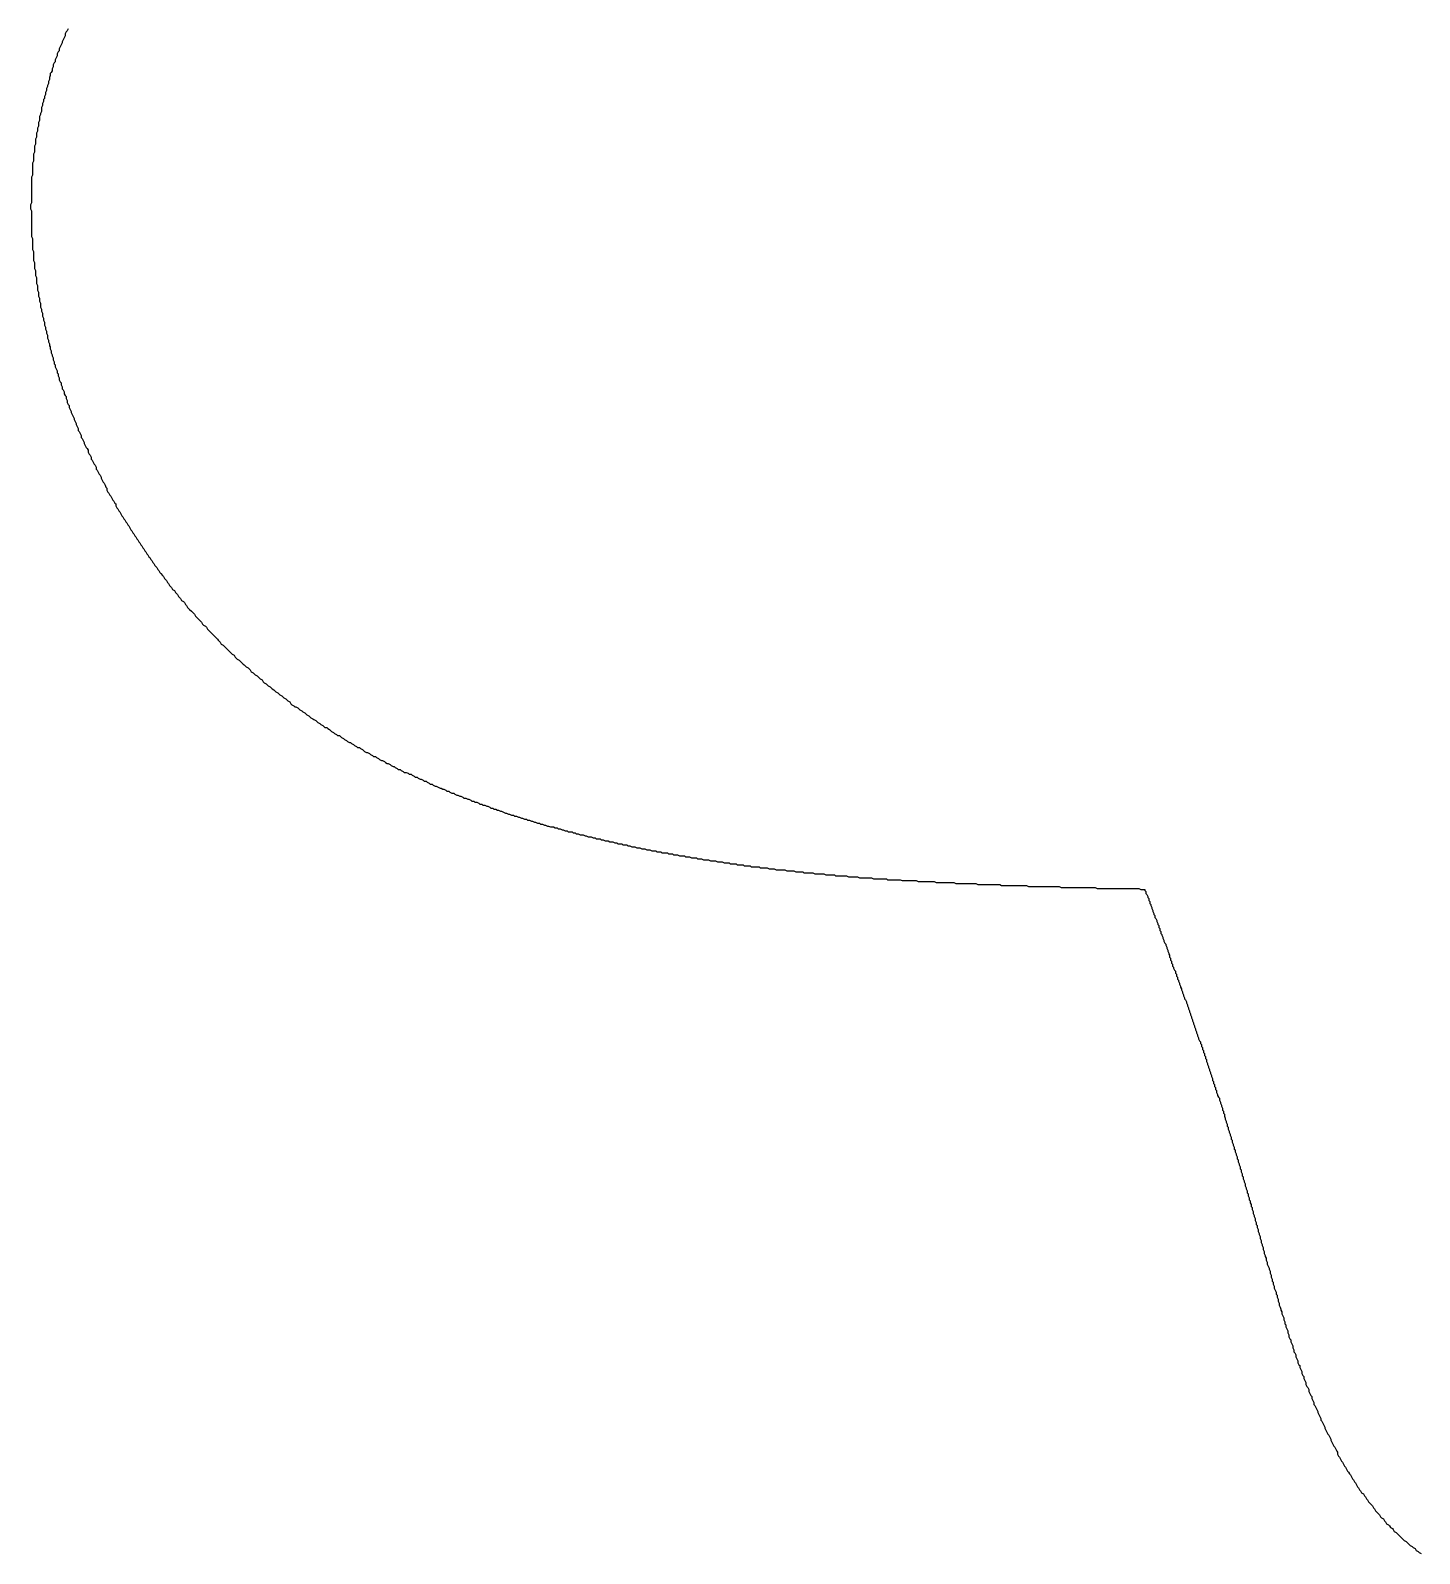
# Model space of a CAD drawing. Header units: millimetres. Extents: x 111 to 2999, y 81 to 1941.
# Drawn here: x 958.33 to 972.3, y 394.68 to 410.01 of the extents above; entities that cross this region are included whole.
import ezdxf

# ---------------------------------------------------------------- set-up
doc = ezdxf.new("R2010")
doc.units = ezdxf.units.MM

msp = doc.modelspace()

# ---------------------------------------------------------------- linework, layer by layer
msp.add_polyline3d([(958.71, 410.023, 0), (958.7, 410.003, 0), (958.69, 409.993, 0), (958.68, 409.973, 0), (958.68, 409.953, 0), (958.67, 409.933, 0), (958.66, 409.913, 0), (958.65, 409.893, 0), (958.65, 409.883, 0), (958.64, 409.863, 0), (958.63, 409.843, 0), (958.62, 409.823, 0), (958.62, 409.803, 0), (958.61, 409.793, 0), (958.6, 409.773, 0), (958.6, 409.753, 0), (958.59, 409.733, 0), (958.58, 409.713, 0), (958.58, 409.693, 0), (958.57, 409.683, 0), (958.56, 409.663, 0), (958.56, 409.643, 0), (958.55, 409.623, 0), (958.55, 409.603, 0), (958.54, 409.583, 0), (958.53, 409.573, 0), (958.53, 409.553, 0), (958.52, 409.533, 0), (958.52, 409.513, 0), (958.51, 409.493, 0), (958.51, 409.473, 0), (958.5, 409.453, 0), (958.5, 409.443, 0), (958.49, 409.423, 0), (958.49, 409.403, 0), (958.48, 409.383, 0), (958.48, 409.363, 0), (958.47, 409.343, 0), (958.47, 409.323, 0), (958.46, 409.313, 0), (958.46, 409.293, 0), (958.45, 409.273, 0), (958.45, 409.253, 0), (958.44, 409.233, 0), (958.44, 409.213, 0), (958.44, 409.193, 0), (958.43, 409.173, 0), (958.43, 409.163, 0), (958.42, 409.143, 0), (958.42, 409.123, 0), (958.42, 409.103, 0), (958.41, 409.083, 0), (958.41, 409.063, 0), (958.41, 409.043, 0), (958.4, 409.023, 0), (958.4, 409.013, 0), (958.4, 408.993, 0), (958.39, 408.973, 0), (958.39, 408.953, 0), (958.39, 408.933, 0), (958.38, 408.913, 0), (958.38, 408.893, 0), (958.38, 408.873, 0), (958.38, 408.863, 0), (958.37, 408.843, 0), (958.37, 408.823, 0), (958.37, 408.803, 0), (958.37, 408.783, 0), (958.36, 408.763, 0), (958.36, 408.743, 0), (958.36, 408.723, 0), (958.36, 408.703, 0), (958.36, 408.693, 0), (958.35, 408.673, 0), (958.35, 408.653, 0), (958.35, 408.633, 0), (958.35, 408.613, 0), (958.35, 408.593, 0), (958.35, 408.573, 0), (958.35, 408.553, 0), (958.34, 408.533, 0), (958.34, 408.523, 0), (958.34, 408.503, 0), (958.34, 408.483, 0), (958.34, 408.463, 0), (958.34, 408.443, 0), (958.34, 408.423, 0), (958.34, 408.403, 0), (958.34, 408.383, 0), (958.34, 408.363, 0), (958.34, 408.353, 0), (958.34, 408.333, 0), (958.34, 408.313, 0), (958.34, 408.293, 0), (958.34, 408.273, 0), (958.33, 408.253, 0), (958.33, 408.233, 0), (958.33, 408.213, 0), (958.34, 408.193, 0), (958.34, 408.183, 0), (958.34, 408.163, 0), (958.34, 408.143, 0), (958.34, 408.123, 0), (958.34, 408.103, 0), (958.34, 408.083, 0), (958.34, 408.063, 0), (958.34, 408.043, 0), (958.34, 408.023, 0), (958.34, 408.013, 0), (958.34, 407.993, 0), (958.34, 407.973, 0), (958.34, 407.953, 0), (958.34, 407.933, 0), (958.35, 407.913, 0), (958.35, 407.893, 0), (958.35, 407.873, 0), (958.35, 407.853, 0), (958.35, 407.843, 0), (958.35, 407.823, 0), (958.35, 407.803, 0), (958.36, 407.783, 0), (958.36, 407.763, 0), (958.36, 407.743, 0), (958.36, 407.723, 0), (958.36, 407.703, 0), (958.36, 407.693, 0), (958.37, 407.673, 0), (958.37, 407.653, 0), (958.37, 407.633, 0), (958.37, 407.613, 0), (958.38, 407.593, 0), (958.38, 407.573, 0), (958.38, 407.553, 0), (958.38, 407.543, 0), (958.39, 407.523, 0), (958.39, 407.503, 0), (958.39, 407.483, 0), (958.39, 407.463, 0), (958.4, 407.443, 0), (958.4, 407.423, 0), (958.4, 407.413, 0), (958.4, 407.393, 0), (958.41, 407.373, 0), (958.41, 407.353, 0), (958.41, 407.333, 0), (958.42, 407.313, 0), (958.42, 407.293, 0), (958.42, 407.283, 0), (958.43, 407.263, 0), (958.43, 407.243, 0), (958.43, 407.223, 0), (958.44, 407.203, 0), (958.44, 407.183, 0), (958.45, 407.163, 0), (958.45, 407.153, 0), (958.45, 407.133, 0), (958.46, 407.113, 0), (958.46, 407.093, 0), (958.47, 407.073, 0), (958.47, 407.053, 0), (958.47, 407.043, 0), (958.48, 407.023, 0), (958.48, 407.003, 0), (958.49, 406.983, 0), (958.49, 406.963, 0), (958.5, 406.943, 0), (958.5, 406.933, 0), (958.5, 406.913, 0), (958.51, 406.893, 0), (958.51, 406.873, 0), (958.52, 406.853, 0), (958.52, 406.833, 0), (958.53, 406.823, 0), (958.53, 406.803, 0), (958.54, 406.783, 0), (958.54, 406.763, 0), (958.55, 406.743, 0), (958.55, 406.733, 0), (958.56, 406.713, 0), (958.56, 406.693, 0), (958.57, 406.673, 0), (958.57, 406.653, 0), (958.58, 406.643, 0), (958.58, 406.623, 0), (958.59, 406.603, 0), (958.6, 406.583, 0), (958.6, 406.563, 0), (958.61, 406.553, 0), (958.61, 406.533, 0), (958.62, 406.513, 0), (958.62, 406.493, 0), (958.63, 406.473, 0), (958.64, 406.463, 0), (958.64, 406.443, 0), (958.65, 406.423, 0), (958.65, 406.403, 0), (958.66, 406.393, 0), (958.67, 406.373, 0), (958.67, 406.353, 0), (958.68, 406.333, 0), (958.69, 406.323, 0), (958.69, 406.303, 0), (958.7, 406.283, 0), (958.7, 406.263, 0), (958.71, 406.243, 0), (958.72, 406.233, 0), (958.72, 406.213, 0), (958.73, 406.193, 0), (958.74, 406.173, 0), (958.74, 406.163, 0), (958.75, 406.143, 0), (958.76, 406.123, 0), (958.77, 406.103, 0), (958.77, 406.093, 0), (958.78, 406.073, 0), (958.79, 406.053, 0), (958.79, 406.043, 0), (958.8, 406.023, 0), (958.81, 406.003, 0), (958.81, 405.983, 0), (958.82, 405.973, 0), (958.83, 405.953, 0), (958.84, 405.933, 0), (958.84, 405.913, 0), (958.85, 405.903, 0), (958.86, 405.883, 0), (958.87, 405.863, 0), (958.87, 405.853, 0), (958.88, 405.833, 0), (958.89, 405.813, 0), (958.9, 405.803, 0), (958.91, 405.783, 0), (958.91, 405.763, 0), (958.92, 405.743, 0), (958.93, 405.733, 0), (958.94, 405.713, 0), (958.94, 405.693, 0), (958.95, 405.683, 0), (958.96, 405.663, 0), (958.97, 405.643, 0), (958.98, 405.633, 0), (958.99, 405.613, 0), (958.99, 405.593, 0), (959, 405.583, 0), (959.01, 405.563, 0), (959.02, 405.543, 0), (959.03, 405.533, 0), (959.04, 405.513, 0), (959.04, 405.503, 0), (959.05, 405.483, 0), (959.06, 405.463, 0), (959.07, 405.453, 0), (959.08, 405.433, 0), (959.09, 405.413, 0), (959.1, 405.403, 0), (959.1, 405.383, 0), (959.11, 405.363, 0), (959.12, 405.353, 0), (959.13, 405.333, 0), (959.14, 405.323, 0), (959.15, 405.303, 0), (959.16, 405.283, 0), (959.17, 405.273, 0), (959.18, 405.253, 0), (959.19, 405.243, 0), (959.19, 405.223, 0), (959.2, 405.203, 0), (959.21, 405.193, 0), (959.22, 405.173, 0), (959.23, 405.163, 0), (959.24, 405.143, 0), (959.25, 405.123, 0), (959.26, 405.113, 0), (959.27, 405.093, 0), (959.28, 405.083, 0), (959.29, 405.063, 0), (959.3, 405.053, 0), (959.31, 405.033, 0), (959.32, 405.023, 0), (959.33, 405.003, 0), (959.34, 404.983, 0), (959.35, 404.973, 0), (959.36, 404.953, 0), (959.37, 404.943, 0), (959.38, 404.923, 0), (959.39, 404.913, 0), (959.4, 404.893, 0), (959.41, 404.883, 0), (959.42, 404.863, 0), (959.43, 404.853, 0), (959.44, 404.833, 0), (959.45, 404.823, 0), (959.46, 404.803, 0), (959.47, 404.793, 0), (959.48, 404.773, 0), (959.49, 404.763, 0), (959.5, 404.743, 0), (959.51, 404.733, 0), (959.52, 404.713, 0), (959.53, 404.703, 0), (959.54, 404.683, 0), (959.55, 404.673, 0), (959.56, 404.653, 0), (959.57, 404.643, 0), (959.58, 404.623, 0), (959.59, 404.613, 0), (959.6, 404.603, 0), (959.61, 404.583, 0), (959.62, 404.573, 0), (959.63, 404.553, 0), (959.64, 404.543, 0), (959.66, 404.523, 0), (959.67, 404.513, 0), (959.68, 404.493, 0), (959.69, 404.483, 0), (959.7, 404.473, 0), (959.71, 404.453, 0), (959.72, 404.443, 0), (959.73, 404.423, 0), (959.74, 404.413, 0), (959.75, 404.403, 0), (959.76, 404.383, 0), (959.78, 404.373, 0), (959.79, 404.353, 0), (959.8, 404.343, 0), (959.81, 404.333, 0), (959.82, 404.313, 0), (959.83, 404.303, 0), (959.84, 404.293, 0), (959.85, 404.273, 0), (959.87, 404.263, 0), (959.88, 404.253, 0), (959.89, 404.233, 0), (959.9, 404.223, 0), (959.91, 404.203, 0), (959.92, 404.193, 0), (959.93, 404.183, 0), (959.95, 404.163, 0), (959.96, 404.153, 0), (959.97, 404.143, 0), (959.98, 404.133, 0), (959.99, 404.113, 0), (960, 404.103, 0), (960.01, 404.093, 0), (960.03, 404.073, 0), (960.04, 404.063, 0), (960.05, 404.053, 0), (960.06, 404.033, 0), (960.07, 404.023, 0), (960.09, 404.013, 0), (960.1, 404.003, 0), (960.11, 403.983, 0), (960.12, 403.973, 0), (960.13, 403.963, 0), (960.14, 403.953, 0), (960.16, 403.933, 0), (960.17, 403.923, 0), (960.18, 403.913, 0), (960.19, 403.903, 0), (960.21, 403.883, 0), (960.22, 403.873, 0), (960.23, 403.863, 0), (960.24, 403.853, 0), (960.25, 403.833, 0), (960.27, 403.823, 0), (960.28, 403.813, 0), (960.29, 403.803, 0), (960.3, 403.793, 0), (960.32, 403.773, 0), (960.33, 403.763, 0), (960.34, 403.753, 0), (960.35, 403.743, 0), (960.36, 403.733, 0), (960.38, 403.723, 0), (960.39, 403.703, 0), (960.4, 403.693, 0), (960.41, 403.683, 0), (960.43, 403.673, 0), (960.44, 403.663, 0), (960.45, 403.653, 0), (960.47, 403.633, 0), (960.48, 403.623, 0), (960.49, 403.613, 0), (960.5, 403.603, 0), (960.52, 403.593, 0), (960.53, 403.583, 0), (960.54, 403.573, 0), (960.55, 403.553, 0), (960.57, 403.543, 0), (960.58, 403.533, 0), (960.59, 403.523, 0), (960.61, 403.513, 0), (960.62, 403.503, 0), (960.63, 403.493, 0), (960.64, 403.483, 0), (960.66, 403.473, 0), (960.67, 403.453, 0), (960.68, 403.443, 0), (960.7, 403.433, 0), (960.71, 403.423, 0), (960.72, 403.413, 0), (960.74, 403.403, 0), (960.75, 403.393, 0), (960.76, 403.383, 0), (960.78, 403.373, 0), (960.79, 403.363, 0), (960.8, 403.353, 0), (960.82, 403.343, 0), (960.83, 403.333, 0), (960.84, 403.323, 0), (960.86, 403.313, 0), (960.87, 403.303, 0), (960.88, 403.293, 0), (960.9, 403.283, 0), (960.91, 403.273, 0), (960.92, 403.263, 0), (960.94, 403.253, 0), (960.95, 403.233, 0), (960.96, 403.223, 0), (960.98, 403.213, 0), (960.99, 403.203, 0), (961, 403.203, 0), (961.02, 403.193, 0), (961.03, 403.183, 0), (961.04, 403.173, 0), (961.06, 403.163, 0), (961.07, 403.153, 0), (961.09, 403.143, 0), (961.1, 403.133, 0), (961.11, 403.123, 0), (961.13, 403.113, 0), (961.14, 403.103, 0), (961.15, 403.093, 0), (961.17, 403.083, 0), (961.18, 403.073, 0), (961.2, 403.063, 0), (961.21, 403.053, 0), (961.22, 403.043, 0), (961.24, 403.033, 0), (961.25, 403.023, 0), (961.27, 403.013, 0), (961.28, 403.003, 0), (961.29, 402.993, 0), (961.31, 402.993, 0), (961.32, 402.983, 0), (961.34, 402.973, 0), (961.35, 402.963, 0), (961.36, 402.953, 0), (961.38, 402.943, 0), (961.39, 402.933, 0), (961.41, 402.923, 0), (961.42, 402.913, 0), (961.44, 402.913, 0), (961.45, 402.903, 0), (961.46, 402.893, 0), (961.48, 402.883, 0), (961.49, 402.873, 0), (961.51, 402.863, 0), (961.52, 402.853, 0), (961.54, 402.843, 0), (961.55, 402.843, 0), (961.56, 402.833, 0), (961.58, 402.823, 0), (961.59, 402.813, 0), (961.61, 402.803, 0), (961.62, 402.793, 0), (961.64, 402.793, 0), (961.65, 402.783, 0), (961.67, 402.773, 0), (961.68, 402.763, 0), (961.69, 402.753, 0), (961.71, 402.743, 0), (961.72, 402.743, 0), (961.74, 402.733, 0), (961.75, 402.723, 0), (961.77, 402.713, 0), (961.78, 402.703, 0), (961.8, 402.703, 0), (961.81, 402.693, 0), (961.83, 402.683, 0), (961.84, 402.673, 0), (961.86, 402.663, 0), (961.87, 402.663, 0), (961.89, 402.653, 0), (961.9, 402.643, 0), (961.92, 402.633, 0), (961.93, 402.633, 0), (961.95, 402.623, 0), (961.96, 402.613, 0), (961.98, 402.603, 0), (961.99, 402.603, 0), (962, 402.593, 0), (962.02, 402.583, 0), (962.03, 402.573, 0), (962.05, 402.573, 0), (962.06, 402.563, 0), (962.08, 402.553, 0), (962.09, 402.543, 0), (962.11, 402.543, 0), (962.13, 402.533, 0), (962.14, 402.523, 0), (962.16, 402.523, 0), (962.17, 402.513, 0), (962.19, 402.503, 0), (962.2, 402.493, 0), (962.22, 402.493, 0), (962.23, 402.483, 0), (962.25, 402.473, 0), (962.26, 402.473, 0), (962.28, 402.463, 0), (962.29, 402.453, 0), (962.31, 402.453, 0), (962.32, 402.443, 0), (962.34, 402.433, 0), (962.35, 402.423, 0), (962.37, 402.423, 0), (962.38, 402.413, 0), (962.4, 402.403, 0), (962.41, 402.403, 0), (962.43, 402.393, 0), (962.45, 402.383, 0), (962.46, 402.383, 0), (962.48, 402.373, 0), (962.49, 402.373, 0), (962.51, 402.363, 0), (962.52, 402.353, 0), (962.54, 402.353, 0), (962.55, 402.343, 0), (962.57, 402.333, 0), (962.59, 402.333, 0), (962.6, 402.323, 0), (962.62, 402.313, 0), (962.63, 402.313, 0), (962.65, 402.303, 0), (962.66, 402.303, 0), (962.68, 402.293, 0), (962.69, 402.283, 0), (962.71, 402.283, 0), (962.73, 402.273, 0), (962.74, 402.273, 0), (962.76, 402.263, 0), (962.77, 402.253, 0), (962.79, 402.253, 0), (962.8, 402.243, 0), (962.82, 402.243, 0), (962.84, 402.233, 0), (962.85, 402.223, 0), (962.87, 402.223, 0), (962.88, 402.213, 0), (962.9, 402.213, 0), (962.92, 402.203, 0), (962.93, 402.203, 0), (962.95, 402.193, 0), (962.96, 402.183, 0), (962.98, 402.183, 0), (962.99, 402.173, 0), (963.01, 402.173, 0), (963.03, 402.163, 0), (963.04, 402.163, 0), (963.06, 402.153, 0), (963.07, 402.153, 0), (963.09, 402.143, 0), (963.11, 402.133, 0), (963.12, 402.133, 0), (963.14, 402.123, 0), (963.15, 402.123, 0), (963.17, 402.113, 0), (963.19, 402.113, 0), (963.2, 402.103, 0), (963.22, 402.103, 0), (963.24, 402.093, 0), (963.25, 402.093, 0), (963.27, 402.083, 0), (963.28, 402.083, 0), (963.3, 402.073, 0), (963.32, 402.073, 0), (963.33, 402.063, 0), (963.35, 402.063, 0), (963.37, 402.053, 0), (963.38, 402.053, 0), (963.4, 402.043, 0), (963.41, 402.043, 0), (963.43, 402.033, 0), (963.45, 402.033, 0), (963.46, 402.023, 0), (963.48, 402.023, 0), (963.5, 402.013, 0), (963.51, 402.013, 0), (963.53, 402.003, 0), (963.54, 402.003, 0), (963.56, 401.993, 0), (963.58, 401.993, 0), (963.59, 401.993, 0), (963.61, 401.983, 0), (963.63, 401.983, 0), (963.64, 401.973, 0), (963.66, 401.973, 0), (963.68, 401.963, 0), (963.69, 401.963, 0), (963.71, 401.953, 0), (963.73, 401.953, 0), (963.74, 401.943, 0), (963.76, 401.943, 0), (963.78, 401.943, 0), (963.79, 401.933, 0), (963.81, 401.933, 0), (963.82, 401.923, 0), (963.84, 401.923, 0), (963.86, 401.913, 0), (963.87, 401.913, 0), (963.89, 401.913, 0), (963.91, 401.903, 0), (963.92, 401.903, 0), (963.94, 401.893, 0), (963.96, 401.893, 0), (963.97, 401.893, 0), (963.99, 401.883, 0), (964.01, 401.883, 0), (964.02, 401.873, 0), (964.04, 401.873, 0), (964.06, 401.873, 0), (964.07, 401.863, 0), (964.09, 401.863, 0), (964.11, 401.853, 0), (964.12, 401.853, 0), (964.14, 401.853, 0), (964.16, 401.843, 0), (964.18, 401.843, 0), (964.19, 401.843, 0), (964.21, 401.833, 0), (964.23, 401.833, 0), (964.24, 401.823, 0), (964.26, 401.823, 0), (964.28, 401.823, 0), (964.29, 401.813, 0), (964.31, 401.813, 0), (964.33, 401.813, 0), (964.34, 401.803, 0), (964.36, 401.803, 0), (964.38, 401.793, 0), (964.39, 401.793, 0), (964.41, 401.793, 0), (964.43, 401.783, 0), (964.45, 401.783, 0), (964.46, 401.783, 0), (964.48, 401.773, 0), (964.5, 401.773, 0), (964.51, 401.773, 0), (964.53, 401.763, 0), (964.55, 401.763, 0), (964.56, 401.763, 0), (964.58, 401.753, 0), (964.6, 401.753, 0), (964.62, 401.753, 0), (964.63, 401.743, 0), (964.65, 401.743, 0), (964.67, 401.743, 0), (964.68, 401.733, 0), (964.7, 401.733, 0), (964.72, 401.733, 0), (964.74, 401.733, 0), (964.75, 401.723, 0), (964.77, 401.723, 0), (964.79, 401.723, 0), (964.8, 401.713, 0), (964.82, 401.713, 0), (964.84, 401.713, 0), (964.86, 401.703, 0), (964.87, 401.703, 0), (964.89, 401.703, 0), (964.91, 401.703, 0), (964.92, 401.693, 0), (964.94, 401.693, 0), (964.96, 401.693, 0), (964.98, 401.683, 0), (964.99, 401.683, 0), (965.01, 401.683, 0), (965.03, 401.683, 0), (965.04, 401.673, 0), (965.06, 401.673, 0), (965.08, 401.673, 0), (965.1, 401.663, 0), (965.11, 401.663, 0), (965.13, 401.663, 0), (965.15, 401.663, 0), (965.17, 401.653, 0), (965.18, 401.653, 0), (965.2, 401.653, 0), (965.22, 401.653, 0), (965.24, 401.643, 0), (965.25, 401.643, 0), (965.27, 401.643, 0), (965.29, 401.643, 0), (965.31, 401.633, 0), (965.32, 401.633, 0), (965.34, 401.633, 0), (965.36, 401.633, 0), (965.37, 401.623, 0), (965.39, 401.623, 0), (965.41, 401.623, 0), (965.43, 401.623, 0), (965.44, 401.613, 0), (965.46, 401.613, 0), (965.48, 401.613, 0), (965.5, 401.613, 0), (965.51, 401.603, 0), (965.53, 401.603, 0), (965.55, 401.603, 0), (965.57, 401.603, 0), (965.58, 401.593, 0), (965.6, 401.593, 0), (965.62, 401.593, 0), (965.64, 401.593, 0), (965.66, 401.593, 0), (965.67, 401.583, 0), (965.69, 401.583, 0), (965.71, 401.583, 0), (965.73, 401.583, 0), (965.74, 401.583, 0), (965.76, 401.573, 0), (965.78, 401.573, 0), (965.8, 401.573, 0), (965.81, 401.573, 0), (965.83, 401.563, 0), (965.85, 401.563, 0), (965.87, 401.563, 0), (965.88, 401.563, 0), (965.9, 401.563, 0), (965.92, 401.563, 0), (965.94, 401.553, 0), (965.95, 401.553, 0), (965.97, 401.553, 0), (965.99, 401.553, 0), (966.01, 401.553, 0), (966.03, 401.543, 0), (966.04, 401.543, 0), (966.06, 401.543, 0), (966.08, 401.543, 0), (966.1, 401.543, 0), (966.11, 401.533, 0), (966.13, 401.533, 0), (966.15, 401.533, 0), (966.17, 401.533, 0), (966.19, 401.533, 0), (966.2, 401.533, 0), (966.22, 401.523, 0), (966.24, 401.523, 0), (966.26, 401.523, 0), (966.27, 401.523, 0), (966.29, 401.523, 0), (966.31, 401.523, 0), (966.33, 401.513, 0), (966.35, 401.513, 0), (966.36, 401.513, 0), (966.38, 401.513, 0), (966.4, 401.513, 0), (966.42, 401.513, 0), (966.43, 401.503, 0), (966.45, 401.503, 0), (966.47, 401.503, 0), (966.49, 401.503, 0), (966.51, 401.503, 0), (966.52, 401.503, 0), (966.54, 401.503, 0), (966.56, 401.493, 0), (966.58, 401.493, 0), (966.6, 401.493, 0), (966.61, 401.493, 0), (966.63, 401.493, 0), (966.65, 401.493, 0), (966.67, 401.483, 0), (966.68, 401.483, 0), (966.7, 401.483, 0), (966.72, 401.483, 0), (966.74, 401.483, 0), (966.76, 401.483, 0), (966.77, 401.483, 0), (966.79, 401.483, 0), (966.81, 401.473, 0), (966.83, 401.473, 0), (966.85, 401.473, 0), (966.86, 401.473, 0), (966.88, 401.473, 0), (966.9, 401.473, 0), (966.92, 401.473, 0), (966.94, 401.473, 0), (966.95, 401.463, 0), (966.97, 401.463, 0), (966.99, 401.463, 0), (967.01, 401.463, 0), (967.03, 401.463, 0), (967.04, 401.463, 0), (967.06, 401.463, 0), (967.08, 401.463, 0), (967.1, 401.453, 0), (967.12, 401.453, 0), (967.13, 401.453, 0), (967.15, 401.453, 0), (967.17, 401.453, 0), (967.19, 401.453, 0), (967.21, 401.453, 0), (967.22, 401.453, 0), (967.24, 401.453, 0), (967.26, 401.443, 0), (967.28, 401.443, 0), (967.3, 401.443, 0), (967.32, 401.443, 0), (967.33, 401.443, 0), (967.35, 401.443, 0), (967.37, 401.443, 0), (967.39, 401.443, 0), (967.41, 401.443, 0), (967.42, 401.443, 0), (967.44, 401.433, 0), (967.46, 401.433, 0), (967.48, 401.433, 0), (967.5, 401.433, 0), (967.51, 401.433, 0), (967.53, 401.433, 0), (967.55, 401.433, 0), (967.57, 401.433, 0), (967.59, 401.433, 0), (967.6, 401.433, 0), (967.62, 401.433, 0), (967.64, 401.423, 0), (967.66, 401.423, 0), (967.68, 401.423, 0), (967.7, 401.423, 0), (967.71, 401.423, 0), (967.73, 401.423, 0), (967.75, 401.423, 0), (967.77, 401.423, 0), (967.79, 401.423, 0), (967.8, 401.423, 0), (967.82, 401.423, 0), (967.84, 401.423, 0), (967.86, 401.413, 0), (967.88, 401.413, 0), (967.9, 401.413, 0), (967.91, 401.413, 0), (967.93, 401.413, 0), (967.95, 401.413, 0), (967.97, 401.413, 0), (967.99, 401.413, 0), (968, 401.413, 0), (968.02, 401.413, 0), (968.04, 401.413, 0), (968.06, 401.413, 0), (968.08, 401.413, 0), (968.1, 401.403, 0), (968.11, 401.403, 0), (968.13, 401.403, 0), (968.15, 401.403, 0), (968.17, 401.403, 0), (968.19, 401.403, 0), (968.2, 401.403, 0), (968.22, 401.403, 0), (968.24, 401.403, 0), (968.26, 401.403, 0), (968.28, 401.403, 0), (968.3, 401.403, 0), (968.31, 401.403, 0), (968.33, 401.403, 0), (968.35, 401.403, 0), (968.37, 401.393, 0), (968.39, 401.393, 0), (968.41, 401.393, 0), (968.42, 401.393, 0), (968.44, 401.393, 0), (968.46, 401.393, 0), (968.48, 401.393, 0), (968.5, 401.393, 0), (968.51, 401.393, 0), (968.53, 401.393, 0), (968.55, 401.393, 0), (968.57, 401.393, 0), (968.59, 401.393, 0), (968.61, 401.393, 0), (968.62, 401.393, 0), (968.64, 401.393, 0), (968.66, 401.393, 0), (968.68, 401.393, 0), (968.7, 401.383, 0), (968.72, 401.383, 0), (968.73, 401.383, 0), (968.75, 401.383, 0), (968.77, 401.383, 0), (968.79, 401.383, 0), (968.81, 401.383, 0), (968.82, 401.383, 0), (968.84, 401.383, 0), (968.86, 401.383, 0), (968.88, 401.383, 0), (968.9, 401.383, 0), (968.92, 401.383, 0), (968.93, 401.383, 0), (968.95, 401.383, 0), (968.97, 401.383, 0), (968.99, 401.383, 0), (969.01, 401.383, 0), (969.03, 401.383, 0), (969.04, 401.383, 0), (969.06, 401.373, 0), (969.08, 401.373, 0), (969.1, 401.373, 0), (969.12, 401.373, 0), (969.14, 401.373, 0), (969.15, 401.373, 0), (969.17, 401.373, 0), (969.19, 401.373, 0), (969.21, 401.373, 0), (969.23, 401.373, 0), (969.24, 401.373, 0), (969.26, 401.373, 0), (969.28, 401.373, 0), (969.3, 401.373, 0), (969.32, 401.373, 0), (969.34, 401.373, 0), (969.35, 401.373, 0), (969.37, 401.373, 0), (969.39, 401.373, 0), (969.41, 401.373, 0), (969.43, 401.373, 0), (969.45, 401.373, 0), (969.46, 401.373, 0), (969.48, 401.373, 0), (969.5, 401.363, 0), (969.52, 401.363, 0), (969.54, 401.363, 0), (969.54, 401.353, 0), (969.55, 401.343, 0), (969.55, 401.323, 0), (969.56, 401.313, 0), (969.57, 401.293, 0), (969.57, 401.283, 0), (969.58, 401.273, 0), (969.58, 401.253, 0), (969.59, 401.243, 0), (969.59, 401.223, 0), (969.6, 401.213, 0), (969.6, 401.203, 0), (969.61, 401.183, 0), (969.61, 401.173, 0), (969.62, 401.153, 0), (969.62, 401.143, 0), (969.63, 401.123, 0), (969.63, 401.113, 0), (969.64, 401.103, 0), (969.64, 401.083, 0), (969.65, 401.073, 0), (969.66, 401.053, 0), (969.66, 401.043, 0), (969.67, 401.023, 0), (969.67, 401.013, 0), (969.68, 401.003, 0), (969.68, 400.983, 0), (969.69, 400.973, 0), (969.69, 400.953, 0), (969.7, 400.943, 0), (969.7, 400.923, 0), (969.71, 400.913, 0), (969.71, 400.903, 0), (969.72, 400.883, 0), (969.72, 400.873, 0), (969.73, 400.853, 0), (969.73, 400.843, 0), (969.74, 400.823, 0), (969.75, 400.813, 0), (969.75, 400.803, 0), (969.76, 400.783, 0), (969.76, 400.773, 0), (969.77, 400.753, 0), (969.77, 400.743, 0), (969.78, 400.723, 0), (969.78, 400.713, 0), (969.79, 400.703, 0), (969.79, 400.683, 0), (969.8, 400.673, 0), (969.8, 400.653, 0), (969.81, 400.643, 0), (969.81, 400.623, 0), (969.82, 400.613, 0), (969.82, 400.593, 0), (969.83, 400.583, 0), (969.83, 400.573, 0), (969.84, 400.553, 0), (969.85, 400.543, 0), (969.85, 400.523, 0), (969.86, 400.513, 0), (969.86, 400.493, 0), (969.87, 400.483, 0), (969.87, 400.463, 0), (969.88, 400.453, 0), (969.88, 400.443, 0), (969.89, 400.423, 0), (969.89, 400.413, 0), (969.9, 400.393, 0), (969.9, 400.383, 0), (969.91, 400.363, 0), (969.91, 400.353, 0), (969.92, 400.333, 0), (969.92, 400.323, 0), (969.93, 400.303, 0), (969.93, 400.293, 0), (969.94, 400.273, 0), (969.94, 400.263, 0), (969.95, 400.253, 0), (969.96, 400.233, 0), (969.96, 400.223, 0), (969.97, 400.203, 0), (969.97, 400.193, 0), (969.98, 400.173, 0), (969.98, 400.163, 0), (969.99, 400.143, 0), (969.99, 400.133, 0), (970, 400.113, 0), (970, 400.103, 0), (970.01, 400.083, 0), (970.01, 400.073, 0), (970.02, 400.053, 0), (970.02, 400.043, 0), (970.03, 400.023, 0), (970.03, 400.013, 0), (970.04, 399.993, 0), (970.04, 399.983, 0), (970.05, 399.963, 0), (970.05, 399.953, 0), (970.06, 399.933, 0), (970.06, 399.923, 0), (970.07, 399.903, 0), (970.07, 399.893, 0), (970.08, 399.873, 0), (970.08, 399.863, 0), (970.09, 399.843, 0), (970.1, 399.833, 0), (970.1, 399.813, 0), (970.11, 399.803, 0), (970.11, 399.783, 0), (970.12, 399.773, 0), (970.12, 399.753, 0), (970.13, 399.743, 0), (970.13, 399.723, 0), (970.14, 399.713, 0), (970.14, 399.693, 0), (970.15, 399.683, 0), (970.15, 399.663, 0), (970.16, 399.653, 0), (970.16, 399.633, 0), (970.17, 399.613, 0), (970.17, 399.603, 0), (970.18, 399.583, 0), (970.18, 399.573, 0), (970.19, 399.553, 0), (970.19, 399.543, 0), (970.2, 399.523, 0), (970.2, 399.513, 0), (970.21, 399.493, 0), (970.21, 399.483, 0), (970.22, 399.463, 0), (970.22, 399.443, 0), (970.23, 399.433, 0), (970.23, 399.413, 0), (970.24, 399.403, 0), (970.24, 399.383, 0), (970.25, 399.373, 0), (970.25, 399.353, 0), (970.26, 399.343, 0), (970.26, 399.323, 0), (970.27, 399.303, 0), (970.27, 399.293, 0), (970.28, 399.273, 0), (970.29, 399.263, 0), (970.29, 399.243, 0), (970.3, 399.223, 0), (970.3, 399.213, 0), (970.31, 399.193, 0), (970.31, 399.183, 0), (970.32, 399.163, 0), (970.32, 399.143, 0), (970.33, 399.133, 0), (970.33, 399.113, 0), (970.34, 399.103, 0), (970.34, 399.083, 0), (970.35, 399.063, 0), (970.35, 399.053, 0), (970.36, 399.033, 0), (970.36, 399.023, 0), (970.37, 399.003, 0), (970.37, 398.983, 0), (970.38, 398.973, 0), (970.38, 398.953, 0), (970.39, 398.933, 0), (970.39, 398.923, 0), (970.4, 398.903, 0), (970.4, 398.893, 0), (970.41, 398.873, 0), (970.41, 398.853, 0), (970.42, 398.843, 0), (970.42, 398.823, 0), (970.43, 398.803, 0), (970.43, 398.793, 0), (970.44, 398.773, 0), (970.44, 398.753, 0), (970.45, 398.743, 0), (970.45, 398.723, 0), (970.46, 398.703, 0), (970.46, 398.693, 0), (970.47, 398.673, 0), (970.47, 398.653, 0), (970.48, 398.643, 0), (970.48, 398.623, 0), (970.49, 398.603, 0), (970.49, 398.593, 0), (970.5, 398.573, 0), (970.5, 398.553, 0), (970.51, 398.543, 0), (970.51, 398.523, 0), (970.52, 398.503, 0), (970.52, 398.483, 0), (970.53, 398.473, 0), (970.53, 398.453, 0), (970.54, 398.433, 0), (970.54, 398.423, 0), (970.55, 398.403, 0), (970.55, 398.383, 0), (970.56, 398.363, 0), (970.56, 398.353, 0), (970.57, 398.333, 0), (970.57, 398.313, 0), (970.58, 398.303, 0), (970.58, 398.283, 0), (970.59, 398.263, 0), (970.59, 398.243, 0), (970.6, 398.233, 0), (970.6, 398.213, 0), (970.61, 398.193, 0), (970.61, 398.173, 0), (970.62, 398.163, 0), (970.62, 398.143, 0), (970.63, 398.123, 0), (970.63, 398.103, 0), (970.64, 398.083, 0), (970.64, 398.073, 0), (970.65, 398.053, 0), (970.65, 398.033, 0), (970.66, 398.013, 0), (970.66, 397.993, 0), (970.67, 397.983, 0), (970.67, 397.963, 0), (970.68, 397.943, 0), (970.68, 397.923, 0), (970.69, 397.903, 0), (970.69, 397.893, 0), (970.7, 397.873, 0), (970.7, 397.853, 0), (970.71, 397.833, 0), (970.71, 397.813, 0), (970.72, 397.793, 0), (970.72, 397.783, 0), (970.73, 397.763, 0), (970.73, 397.743, 0), (970.74, 397.723, 0), (970.74, 397.703, 0), (970.75, 397.683, 0), (970.75, 397.673, 0), (970.76, 397.653, 0), (970.76, 397.633, 0), (970.77, 397.613, 0), (970.77, 397.593, 0), (970.78, 397.573, 0), (970.79, 397.553, 0), (970.79, 397.543, 0), (970.8, 397.523, 0), (970.8, 397.503, 0), (970.81, 397.483, 0), (970.81, 397.463, 0), (970.82, 397.443, 0), (970.82, 397.423, 0), (970.83, 397.413, 0), (970.83, 397.393, 0), (970.84, 397.373, 0), (970.84, 397.353, 0), (970.85, 397.333, 0), (970.86, 397.313, 0), (970.86, 397.293, 0), (970.87, 397.283, 0), (970.87, 397.263, 0), (970.88, 397.243, 0), (970.88, 397.223, 0), (970.89, 397.203, 0), (970.89, 397.183, 0), (970.9, 397.163, 0), (970.91, 397.143, 0), (970.91, 397.133, 0), (970.92, 397.113, 0), (970.92, 397.093, 0), (970.93, 397.073, 0), (970.94, 397.053, 0), (970.94, 397.033, 0), (970.95, 397.013, 0), (970.95, 396.993, 0), (970.96, 396.983, 0), (970.96, 396.963, 0), (970.97, 396.943, 0), (970.98, 396.923, 0), (970.98, 396.903, 0), (970.99, 396.883, 0), (970.99, 396.863, 0), (971, 396.843, 0), (971.01, 396.833, 0), (971.01, 396.813, 0), (971.02, 396.793, 0), (971.03, 396.773, 0), (971.03, 396.753, 0), (971.04, 396.733, 0), (971.04, 396.713, 0), (971.05, 396.703, 0), (971.06, 396.683, 0), (971.06, 396.663, 0), (971.07, 396.643, 0), (971.08, 396.623, 0), (971.08, 396.603, 0), (971.09, 396.583, 0), (971.1, 396.573, 0), (971.1, 396.553, 0), (971.11, 396.533, 0), (971.12, 396.513, 0), (971.12, 396.493, 0), (971.13, 396.473, 0), (971.14, 396.463, 0), (971.14, 396.443, 0), (971.15, 396.423, 0), (971.16, 396.403, 0), (971.16, 396.383, 0), (971.17, 396.363, 0), (971.18, 396.353, 0), (971.19, 396.333, 0), (971.19, 396.313, 0), (971.2, 396.293, 0), (971.21, 396.273, 0), (971.22, 396.263, 0), (971.22, 396.243, 0), (971.23, 396.223, 0), (971.24, 396.203, 0), (971.24, 396.183, 0), (971.25, 396.173, 0), (971.26, 396.153, 0), (971.27, 396.133, 0), (971.28, 396.113, 0), (971.28, 396.103, 0), (971.29, 396.083, 0), (971.3, 396.063, 0), (971.31, 396.043, 0), (971.31, 396.023, 0), (971.32, 396.013, 0), (971.33, 395.993, 0), (971.34, 395.973, 0), (971.35, 395.953, 0), (971.35, 395.943, 0), (971.36, 395.923, 0), (971.37, 395.903, 0), (971.38, 395.883, 0), (971.39, 395.873, 0), (971.4, 395.853, 0), (971.41, 395.833, 0), (971.41, 395.823, 0), (971.42, 395.803, 0), (971.43, 395.783, 0), (971.44, 395.763, 0), (971.45, 395.753, 0), (971.46, 395.733, 0), (971.47, 395.713, 0), (971.48, 395.703, 0), (971.48, 395.683, 0), (971.49, 395.663, 0), (971.5, 395.653, 0), (971.51, 395.633, 0), (971.52, 395.613, 0), (971.53, 395.603, 0), (971.54, 395.583, 0), (971.55, 395.563, 0), (971.56, 395.553, 0), (971.57, 395.533, 0), (971.58, 395.513, 0), (971.59, 395.503, 0), (971.6, 395.483, 0), (971.61, 395.473, 0), (971.62, 395.453, 0), (971.63, 395.433, 0), (971.64, 395.423, 0), (971.65, 395.403, 0), (971.66, 395.393, 0), (971.67, 395.373, 0), (971.68, 395.353, 0), (971.69, 395.343, 0), (971.7, 395.323, 0), (971.71, 395.313, 0), (971.72, 395.293, 0), (971.74, 395.283, 0), (971.75, 395.263, 0), (971.76, 395.253, 0), (971.77, 395.233, 0), (971.78, 395.223, 0), (971.79, 395.203, 0), (971.8, 395.193, 0), (971.82, 395.173, 0), (971.83, 395.163, 0), (971.84, 395.143, 0), (971.85, 395.133, 0), (971.86, 395.113, 0), (971.87, 395.103, 0), (971.89, 395.083, 0), (971.9, 395.073, 0), (971.91, 395.053, 0), (971.92, 395.043, 0), (971.94, 395.033, 0), (971.95, 395.013, 0), (971.96, 395.003, 0), (971.97, 394.983, 0), (971.99, 394.973, 0), (972, 394.963, 0), (972.01, 394.943, 0), (972.03, 394.933, 0), (972.04, 394.923, 0), (972.05, 394.903, 0), (972.07, 394.893, 0), (972.08, 394.883, 0), (972.1, 394.863, 0), (972.11, 394.853, 0), (972.12, 394.843, 0), (972.14, 394.823, 0), (972.15, 394.813, 0), (972.17, 394.803, 0), (972.18, 394.793, 0), (972.2, 394.773, 0), (972.21, 394.763, 0), (972.23, 394.753, 0), (972.24, 394.743, 0), (972.26, 394.733, 0), (972.27, 394.713, 0), (972.29, 394.703, 0), (972.3, 394.693, 0), (972.32, 394.683, 0)])

doc.saveas('drawing.dxf')
